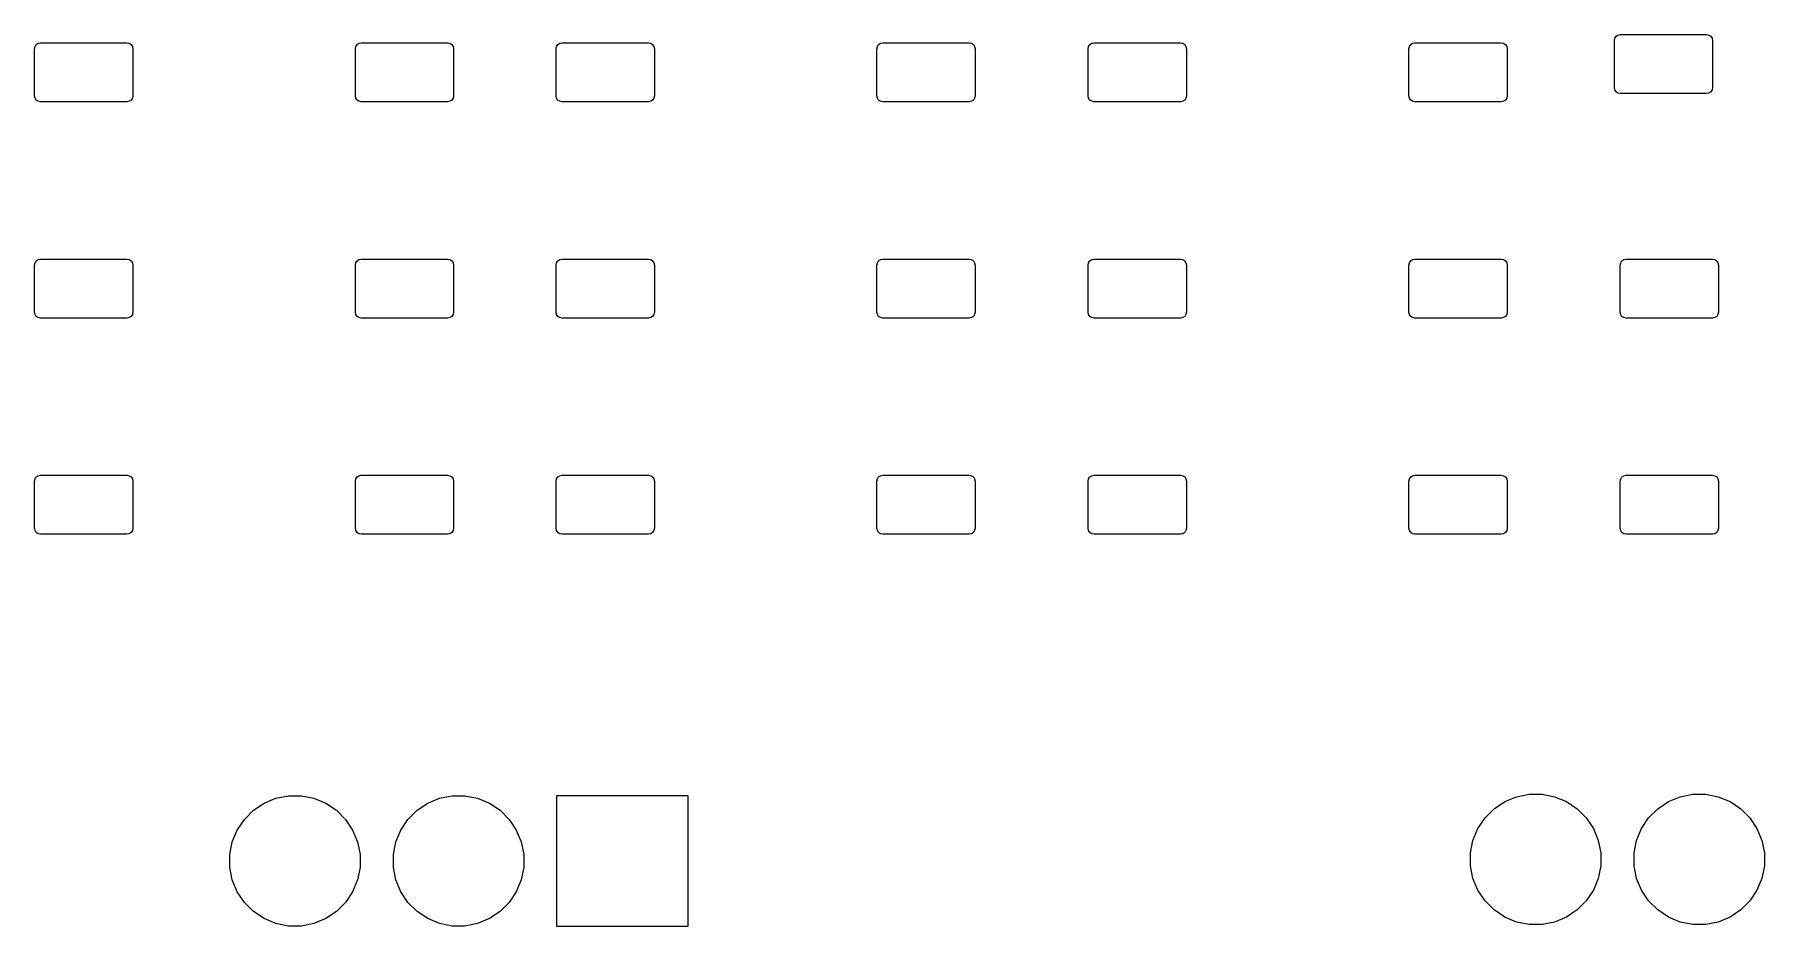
# Model space of a CAD drawing. Header units: millimetres. Extents: x 73.6 to 173.5, y -158 to -94.8.
# Drawn here: x 73.62 to 100.05, y -124.83 to -111.21 of the extents above; entities that cross this region are included whole.
import ezdxf

# ---------------------------------------------------------------- set-up
doc = ezdxf.new("R2010")
doc.units = ezdxf.units.MM
doc.layers.add('F.Mask', color=201, linetype='CONTINUOUS', true_color=0xd864ff)

msp = doc.modelspace()

# ---------------------------------------------------------------- linework, layer by layer
at = {"layer": 'F.Mask', "linetype": 'CONTINUOUS'}
for p, q in [((97.765851, -111.269558), (97.78536, -111.24036)), ((97.78536, -111.24036), (97.814558, -111.220851)), ((97.814558, -111.220851), (97.849, -111.214)), ((97.849, -111.214), (99.169, -111.214)), ((99.169, -111.214), (99.203442, -111.220851)), ((99.203442, -111.220851), (99.23264, -111.24036)), ((99.23264, -111.24036), (99.252149, -111.269558)), ((73.625, -111.43), (73.631851, -111.395558)), ((73.625, -112.15), (73.625, -111.43)), ((73.631851, -111.395558), (73.65136, -111.36636)), ((73.65136, -111.36636), (73.680558, -111.346851)), ((73.680558, -111.346851), (73.715, -111.34)), ((73.715, -111.34), (75.035, -111.34)), ((75.035, -111.34), (75.069442, -111.346851)), ((75.069442, -111.346851), (75.09864, -111.36636)), ((75.09864, -111.36636), (75.118149, -111.395558)), ((75.118149, -111.395558), (75.125, -111.43)), ((75.125, -111.43), (75.125, -112.15)), ((78.525, -111.43), (78.531851, -111.395558)), ((78.525, -112.15), (78.525, -111.43)), ((78.531851, -111.395558), (78.55136, -111.36636)), ((78.55136, -111.36636), (78.580558, -111.346851)), ((78.580558, -111.346851), (78.615, -111.34)), ((78.615, -111.34), (79.935, -111.34)), ((79.935, -111.34), (79.969442, -111.346851)), ((79.969442, -111.346851), (79.99864, -111.36636)), ((79.99864, -111.36636), (80.018149, -111.395558)), ((80.018149, -111.395558), (80.025, -111.43)), ((80.025, -111.43), (80.025, -112.15)), ((81.593, -111.43), (81.599851, -111.395558)), ((81.593, -112.15), (81.593, -111.43)), ((81.599851, -111.395558), (81.61936, -111.36636)), ((81.61936, -111.36636), (81.648558, -111.346851)), ((81.648558, -111.346851), (81.683, -111.34)), ((81.683, -111.34), (83.003, -111.34)), ((83.003, -111.34), (83.037442, -111.346851)), ((83.037442, -111.346851), (83.06664, -111.36636)), ((83.06664, -111.36636), (83.086149, -111.395558)), ((83.086149, -111.395558), (83.093, -111.43)), ((83.093, -111.43), (83.093, -112.15)), ((86.493, -111.43), (86.499851, -111.395558)), ((86.493, -112.15), (86.493, -111.43)), ((86.499851, -111.395558), (86.51936, -111.36636)), ((86.51936, -111.36636), (86.548558, -111.346851)), ((86.548558, -111.346851), (86.583, -111.34)), ((86.583, -111.34), (87.903, -111.34)), ((87.903, -111.34), (87.937442, -111.346851)), ((87.937442, -111.346851), (87.96664, -111.36636)), ((87.96664, -111.36636), (87.986149, -111.395558)), ((87.986149, -111.395558), (87.993, -111.43)), ((87.993, -111.43), (87.993, -112.15)), ((89.721, -111.43), (89.727851, -111.395558)), ((89.721, -112.15), (89.721, -111.43)), ((89.727851, -111.395558), (89.74736, -111.36636)), ((89.74736, -111.36636), (89.776558, -111.346851)), ((89.776558, -111.346851), (89.811, -111.34)), ((89.811, -111.34), (91.131, -111.34)), ((91.131, -111.34), (91.165442, -111.346851)), ((91.165442, -111.346851), (91.19464, -111.36636)), ((91.19464, -111.36636), (91.214149, -111.395558)), ((91.214149, -111.395558), (91.221, -111.43)), ((91.221, -111.43), (91.221, -112.15)), ((94.621, -111.43), (94.627851, -111.395558)), ((94.621, -112.15), (94.621, -111.43)), ((94.627851, -111.395558), (94.64736, -111.36636)), ((94.64736, -111.36636), (94.676558, -111.346851)), ((94.676558, -111.346851), (94.711, -111.34)), ((94.711, -111.34), (96.031, -111.34)), ((96.031, -111.34), (96.065442, -111.346851)), ((96.065442, -111.346851), (96.09464, -111.36636)), ((96.09464, -111.36636), (96.114149, -111.395558)), ((96.114149, -111.395558), (96.121, -111.43)), ((96.121, -111.43), (96.121, -112.15)), ((97.759, -111.304), (97.765851, -111.269558)), ((97.759, -112.024), (97.759, -111.304)), ((99.252149, -111.269558), (99.259, -111.304)), ((99.259, -111.304), (99.259, -112.024)), ((97.765851, -112.058442), (97.759, -112.024)), ((99.259, -112.024), (99.252149, -112.058442)), ((73.631851, -112.184442), (73.625, -112.15)), ((73.65136, -112.21364), (73.631851, -112.184442)), ((73.680558, -112.233149), (73.65136, -112.21364)), ((73.715, -112.24), (73.680558, -112.233149)), ((75.035, -112.24), (73.715, -112.24)), ((75.069442, -112.233149), (75.035, -112.24)), ((75.09864, -112.21364), (75.069442, -112.233149)), ((75.118149, -112.184442), (75.09864, -112.21364)), ((75.125, -112.15), (75.118149, -112.184442)), ((78.531851, -112.184442), (78.525, -112.15)), ((78.55136, -112.21364), (78.531851, -112.184442)), ((78.580558, -112.233149), (78.55136, -112.21364)), ((78.615, -112.24), (78.580558, -112.233149)), ((79.935, -112.24), (78.615, -112.24)), ((79.969442, -112.233149), (79.935, -112.24)), ((79.99864, -112.21364), (79.969442, -112.233149)), ((80.018149, -112.184442), (79.99864, -112.21364)), ((80.025, -112.15), (80.018149, -112.184442)), ((81.599851, -112.184442), (81.593, -112.15)), ((81.61936, -112.21364), (81.599851, -112.184442)), ((81.648558, -112.233149), (81.61936, -112.21364)), ((81.683, -112.24), (81.648558, -112.233149)), ((83.003, -112.24), (81.683, -112.24)), ((83.037442, -112.233149), (83.003, -112.24)), ((83.06664, -112.21364), (83.037442, -112.233149)), ((83.086149, -112.184442), (83.06664, -112.21364)), ((83.093, -112.15), (83.086149, -112.184442)), ((86.499851, -112.184442), (86.493, -112.15)), ((86.51936, -112.21364), (86.499851, -112.184442)), ((86.548558, -112.233149), (86.51936, -112.21364)), ((86.583, -112.24), (86.548558, -112.233149)), ((87.903, -112.24), (86.583, -112.24)), ((87.937442, -112.233149), (87.903, -112.24)), ((87.96664, -112.21364), (87.937442, -112.233149)), ((87.986149, -112.184442), (87.96664, -112.21364)), ((87.993, -112.15), (87.986149, -112.184442)), ((89.727851, -112.184442), (89.721, -112.15)), ((89.74736, -112.21364), (89.727851, -112.184442)), ((89.776558, -112.233149), (89.74736, -112.21364)), ((89.811, -112.24), (89.776558, -112.233149)), ((91.131, -112.24), (89.811, -112.24)), ((91.165442, -112.233149), (91.131, -112.24)), ((91.19464, -112.21364), (91.165442, -112.233149)), ((91.214149, -112.184442), (91.19464, -112.21364)), ((91.221, -112.15), (91.214149, -112.184442)), ((94.627851, -112.184442), (94.621, -112.15)), ((94.64736, -112.21364), (94.627851, -112.184442)), ((94.676558, -112.233149), (94.64736, -112.21364)), ((94.711, -112.24), (94.676558, -112.233149)), ((96.031, -112.24), (94.711, -112.24)), ((96.065442, -112.233149), (96.031, -112.24)), ((96.09464, -112.21364), (96.065442, -112.233149)), ((96.114149, -112.184442), (96.09464, -112.21364)), ((96.121, -112.15), (96.114149, -112.184442)), ((97.78536, -112.08764), (97.765851, -112.058442)), ((97.814558, -112.107149), (97.78536, -112.08764)), ((97.849, -112.114), (97.814558, -112.107149)), ((99.169, -112.114), (97.849, -112.114)), ((99.203442, -112.107149), (99.169, -112.114)), ((99.23264, -112.08764), (99.203442, -112.107149)), ((99.252149, -112.058442), (99.23264, -112.08764)), ((73.631851, -114.699558), (73.65136, -114.67036)), ((73.65136, -114.67036), (73.680558, -114.650851)), ((73.680558, -114.650851), (73.715, -114.644)), ((73.715, -114.644), (75.035, -114.644)), ((75.035, -114.644), (75.069442, -114.650851)), ((75.069442, -114.650851), (75.09864, -114.67036)), ((75.09864, -114.67036), (75.118149, -114.699558)), ((78.531851, -114.699558), (78.55136, -114.67036)), ((78.55136, -114.67036), (78.580558, -114.650851)), ((78.580558, -114.650851), (78.615, -114.644)), ((78.615, -114.644), (79.935, -114.644)), ((79.935, -114.644), (79.969442, -114.650851)), ((79.969442, -114.650851), (79.99864, -114.67036)), ((79.99864, -114.67036), (80.018149, -114.699558)), ((81.599851, -114.699558), (81.61936, -114.67036)), ((81.61936, -114.67036), (81.648558, -114.650851)), ((81.648558, -114.650851), (81.683, -114.644)), ((81.683, -114.644), (83.003, -114.644)), ((83.003, -114.644), (83.037442, -114.650851)), ((83.037442, -114.650851), (83.06664, -114.67036)), ((83.06664, -114.67036), (83.086149, -114.699558)), ((86.499851, -114.699558), (86.51936, -114.67036)), ((86.51936, -114.67036), (86.548558, -114.650851)), ((86.548558, -114.650851), (86.583, -114.644)), ((86.583, -114.644), (87.903, -114.644)), ((87.903, -114.644), (87.937442, -114.650851)), ((87.937442, -114.650851), (87.96664, -114.67036)), ((87.96664, -114.67036), (87.986149, -114.699558)), ((89.727851, -114.699558), (89.74736, -114.67036)), ((89.74736, -114.67036), (89.776558, -114.650851)), ((89.776558, -114.650851), (89.811, -114.644)), ((89.811, -114.644), (91.131, -114.644)), ((91.131, -114.644), (91.165442, -114.650851)), ((91.165442, -114.650851), (91.19464, -114.67036)), ((91.19464, -114.67036), (91.214149, -114.699558)), ((94.627851, -114.699558), (94.64736, -114.67036)), ((94.64736, -114.67036), (94.676558, -114.650851)), ((94.676558, -114.650851), (94.711, -114.644)), ((94.711, -114.644), (96.031, -114.644)), ((96.031, -114.644), (96.065442, -114.650851)), ((96.065442, -114.650851), (96.09464, -114.67036)), ((96.09464, -114.67036), (96.114149, -114.699558)), ((97.855851, -114.699558), (97.87536, -114.67036)), ((97.87536, -114.67036), (97.904558, -114.650851)), ((97.904558, -114.650851), (97.939, -114.644)), ((97.939, -114.644), (99.259, -114.644)), ((99.259, -114.644), (99.293442, -114.650851)), ((99.293442, -114.650851), (99.32264, -114.67036)), ((99.32264, -114.67036), (99.342149, -114.699558)), ((73.625, -114.734), (73.631851, -114.699558)), ((73.625, -115.454), (73.625, -114.734)), ((75.118149, -114.699558), (75.125, -114.734)), ((75.125, -114.734), (75.125, -115.454)), ((78.525, -114.734), (78.531851, -114.699558)), ((78.525, -115.454), (78.525, -114.734)), ((80.018149, -114.699558), (80.025, -114.734)), ((80.025, -114.734), (80.025, -115.454)), ((81.593, -114.734), (81.599851, -114.699558)), ((81.593, -115.454), (81.593, -114.734)), ((83.086149, -114.699558), (83.093, -114.734)), ((83.093, -114.734), (83.093, -115.454)), ((86.493, -114.734), (86.499851, -114.699558)), ((86.493, -115.454), (86.493, -114.734)), ((87.986149, -114.699558), (87.993, -114.734)), ((87.993, -114.734), (87.993, -115.454)), ((89.721, -114.734), (89.727851, -114.699558)), ((89.721, -115.454), (89.721, -114.734)), ((91.214149, -114.699558), (91.221, -114.734)), ((91.221, -114.734), (91.221, -115.454)), ((94.621, -114.734), (94.627851, -114.699558)), ((94.621, -115.454), (94.621, -114.734)), ((96.114149, -114.699558), (96.121, -114.734)), ((96.121, -114.734), (96.121, -115.454)), ((97.849, -114.734), (97.855851, -114.699558)), ((97.849, -115.454), (97.849, -114.734)), ((99.342149, -114.699558), (99.349, -114.734)), ((99.349, -114.734), (99.349, -115.454)), ((73.631851, -115.488442), (73.625, -115.454)), ((75.125, -115.454), (75.118149, -115.488442)), ((78.531851, -115.488442), (78.525, -115.454)), ((80.025, -115.454), (80.018149, -115.488442)), ((81.599851, -115.488442), (81.593, -115.454)), ((83.093, -115.454), (83.086149, -115.488442)), ((86.499851, -115.488442), (86.493, -115.454)), ((87.993, -115.454), (87.986149, -115.488442)), ((89.727851, -115.488442), (89.721, -115.454)), ((91.221, -115.454), (91.214149, -115.488442)), ((94.627851, -115.488442), (94.621, -115.454)), ((96.121, -115.454), (96.114149, -115.488442)), ((97.855851, -115.488442), (97.849, -115.454)), ((99.349, -115.454), (99.342149, -115.488442)), ((73.65136, -115.51764), (73.631851, -115.488442)), ((73.680558, -115.537149), (73.65136, -115.51764)), ((73.715, -115.544), (73.680558, -115.537149)), ((75.035, -115.544), (73.715, -115.544)), ((75.069442, -115.537149), (75.035, -115.544)), ((75.09864, -115.51764), (75.069442, -115.537149)), ((75.118149, -115.488442), (75.09864, -115.51764)), ((78.55136, -115.51764), (78.531851, -115.488442)), ((78.580558, -115.537149), (78.55136, -115.51764)), ((78.615, -115.544), (78.580558, -115.537149)), ((79.935, -115.544), (78.615, -115.544)), ((79.969442, -115.537149), (79.935, -115.544)), ((79.99864, -115.51764), (79.969442, -115.537149)), ((80.018149, -115.488442), (79.99864, -115.51764)), ((81.61936, -115.51764), (81.599851, -115.488442)), ((81.648558, -115.537149), (81.61936, -115.51764)), ((81.683, -115.544), (81.648558, -115.537149)), ((83.003, -115.544), (81.683, -115.544)), ((83.037442, -115.537149), (83.003, -115.544)), ((83.06664, -115.51764), (83.037442, -115.537149)), ((83.086149, -115.488442), (83.06664, -115.51764)), ((86.51936, -115.51764), (86.499851, -115.488442)), ((86.548558, -115.537149), (86.51936, -115.51764)), ((86.583, -115.544), (86.548558, -115.537149)), ((87.903, -115.544), (86.583, -115.544)), ((87.937442, -115.537149), (87.903, -115.544)), ((87.96664, -115.51764), (87.937442, -115.537149)), ((87.986149, -115.488442), (87.96664, -115.51764)), ((89.74736, -115.51764), (89.727851, -115.488442)), ((89.776558, -115.537149), (89.74736, -115.51764)), ((89.811, -115.544), (89.776558, -115.537149)), ((91.131, -115.544), (89.811, -115.544)), ((91.165442, -115.537149), (91.131, -115.544)), ((91.19464, -115.51764), (91.165442, -115.537149)), ((91.214149, -115.488442), (91.19464, -115.51764)), ((94.64736, -115.51764), (94.627851, -115.488442)), ((94.676558, -115.537149), (94.64736, -115.51764)), ((94.711, -115.544), (94.676558, -115.537149)), ((96.031, -115.544), (94.711, -115.544)), ((96.065442, -115.537149), (96.031, -115.544)), ((96.09464, -115.51764), (96.065442, -115.537149)), ((96.114149, -115.488442), (96.09464, -115.51764)), ((97.87536, -115.51764), (97.855851, -115.488442)), ((97.904558, -115.537149), (97.87536, -115.51764)), ((97.939, -115.544), (97.904558, -115.537149)), ((99.259, -115.544), (97.939, -115.544)), ((99.293442, -115.537149), (99.259, -115.544)), ((99.32264, -115.51764), (99.293442, -115.537149)), ((99.342149, -115.488442), (99.32264, -115.51764)), ((73.625, -118.034), (73.631851, -117.999558)), ((73.625, -118.754), (73.625, -118.034)), ((73.631851, -117.999558), (73.65136, -117.97036)), ((73.65136, -117.97036), (73.680558, -117.950851)), ((73.680558, -117.950851), (73.715, -117.944)), ((73.715, -117.944), (75.035, -117.944)), ((75.035, -117.944), (75.069442, -117.950851)), ((75.069442, -117.950851), (75.09864, -117.97036)), ((75.09864, -117.97036), (75.118149, -117.999558)), ((75.118149, -117.999558), (75.125, -118.034)), ((75.125, -118.034), (75.125, -118.754)), ((78.525, -118.034), (78.531851, -117.999558)), ((78.525, -118.754), (78.525, -118.034)), ((78.531851, -117.999558), (78.55136, -117.97036)), ((78.55136, -117.97036), (78.580558, -117.950851)), ((78.580558, -117.950851), (78.615, -117.944)), ((78.615, -117.944), (79.935, -117.944)), ((79.935, -117.944), (79.969442, -117.950851)), ((79.969442, -117.950851), (79.99864, -117.97036)), ((79.99864, -117.97036), (80.018149, -117.999558)), ((80.018149, -117.999558), (80.025, -118.034)), ((80.025, -118.034), (80.025, -118.754)), ((81.593, -118.034), (81.599851, -117.999558)), ((81.593, -118.754), (81.593, -118.034)), ((81.599851, -117.999558), (81.61936, -117.97036)), ((81.61936, -117.97036), (81.648558, -117.950851)), ((81.648558, -117.950851), (81.683, -117.944)), ((81.683, -117.944), (83.003, -117.944)), ((83.003, -117.944), (83.037442, -117.950851)), ((83.037442, -117.950851), (83.06664, -117.97036)), ((83.06664, -117.97036), (83.086149, -117.999558)), ((83.086149, -117.999558), (83.093, -118.034)), ((83.093, -118.034), (83.093, -118.754)), ((86.493, -118.034), (86.499851, -117.999558)), ((86.493, -118.754), (86.493, -118.034)), ((86.499851, -117.999558), (86.51936, -117.97036)), ((86.51936, -117.97036), (86.548558, -117.950851)), ((86.548558, -117.950851), (86.583, -117.944)), ((86.583, -117.944), (87.903, -117.944)), ((87.903, -117.944), (87.937442, -117.950851)), ((87.937442, -117.950851), (87.96664, -117.97036)), ((87.96664, -117.97036), (87.986149, -117.999558)), ((87.986149, -117.999558), (87.993, -118.034)), ((87.993, -118.034), (87.993, -118.754)), ((89.721, -118.034), (89.727851, -117.999558)), ((89.721, -118.754), (89.721, -118.034)), ((89.727851, -117.999558), (89.74736, -117.97036)), ((89.74736, -117.97036), (89.776558, -117.950851)), ((89.776558, -117.950851), (89.811, -117.944)), ((89.811, -117.944), (91.131, -117.944)), ((91.131, -117.944), (91.165442, -117.950851)), ((91.165442, -117.950851), (91.19464, -117.97036)), ((91.19464, -117.97036), (91.214149, -117.999558)), ((91.214149, -117.999558), (91.221, -118.034)), ((91.221, -118.034), (91.221, -118.754)), ((94.621, -118.034), (94.627851, -117.999558)), ((94.621, -118.754), (94.621, -118.034)), ((94.627851, -117.999558), (94.64736, -117.97036)), ((94.64736, -117.97036), (94.676558, -117.950851)), ((94.676558, -117.950851), (94.711, -117.944)), ((94.711, -117.944), (96.031, -117.944)), ((96.031, -117.944), (96.065442, -117.950851)), ((96.065442, -117.950851), (96.09464, -117.97036)), ((96.09464, -117.97036), (96.114149, -117.999558)), ((96.114149, -117.999558), (96.121, -118.034)), ((96.121, -118.034), (96.121, -118.754)), ((97.849, -118.034), (97.855851, -117.999558)), ((97.849, -118.754), (97.849, -118.034)), ((97.855851, -117.999558), (97.87536, -117.97036)), ((97.87536, -117.97036), (97.904558, -117.950851)), ((97.904558, -117.950851), (97.939, -117.944)), ((97.939, -117.944), (99.259, -117.944)), ((99.259, -117.944), (99.293442, -117.950851)), ((99.293442, -117.950851), (99.32264, -117.97036)), ((99.32264, -117.97036), (99.342149, -117.999558)), ((99.342149, -117.999558), (99.349, -118.034)), ((99.349, -118.034), (99.349, -118.754)), ((73.631851, -118.788442), (73.625, -118.754)), ((73.65136, -118.81764), (73.631851, -118.788442)), ((73.680558, -118.837149), (73.65136, -118.81764)), ((73.715, -118.844), (73.680558, -118.837149)), ((75.035, -118.844), (73.715, -118.844)), ((75.069442, -118.837149), (75.035, -118.844)), ((75.09864, -118.81764), (75.069442, -118.837149)), ((75.118149, -118.788442), (75.09864, -118.81764)), ((75.125, -118.754), (75.118149, -118.788442)), ((78.531851, -118.788442), (78.525, -118.754)), ((78.55136, -118.81764), (78.531851, -118.788442)), ((78.580558, -118.837149), (78.55136, -118.81764)), ((78.615, -118.844), (78.580558, -118.837149)), ((79.935, -118.844), (78.615, -118.844)), ((79.969442, -118.837149), (79.935, -118.844)), ((79.99864, -118.81764), (79.969442, -118.837149)), ((80.018149, -118.788442), (79.99864, -118.81764)), ((80.025, -118.754), (80.018149, -118.788442)), ((81.599851, -118.788442), (81.593, -118.754)), ((81.61936, -118.81764), (81.599851, -118.788442)), ((81.648558, -118.837149), (81.61936, -118.81764)), ((81.683, -118.844), (81.648558, -118.837149)), ((83.003, -118.844), (81.683, -118.844)), ((83.037442, -118.837149), (83.003, -118.844)), ((83.06664, -118.81764), (83.037442, -118.837149)), ((83.086149, -118.788442), (83.06664, -118.81764)), ((83.093, -118.754), (83.086149, -118.788442)), ((86.499851, -118.788442), (86.493, -118.754)), ((86.51936, -118.81764), (86.499851, -118.788442)), ((86.548558, -118.837149), (86.51936, -118.81764)), ((86.583, -118.844), (86.548558, -118.837149)), ((87.903, -118.844), (86.583, -118.844)), ((87.937442, -118.837149), (87.903, -118.844)), ((87.96664, -118.81764), (87.937442, -118.837149)), ((87.986149, -118.788442), (87.96664, -118.81764)), ((87.993, -118.754), (87.986149, -118.788442)), ((89.727851, -118.788442), (89.721, -118.754)), ((89.74736, -118.81764), (89.727851, -118.788442)), ((89.776558, -118.837149), (89.74736, -118.81764)), ((89.811, -118.844), (89.776558, -118.837149)), ((91.131, -118.844), (89.811, -118.844)), ((91.165442, -118.837149), (91.131, -118.844)), ((91.19464, -118.81764), (91.165442, -118.837149)), ((91.214149, -118.788442), (91.19464, -118.81764)), ((91.221, -118.754), (91.214149, -118.788442)), ((94.627851, -118.788442), (94.621, -118.754)), ((94.64736, -118.81764), (94.627851, -118.788442)), ((94.676558, -118.837149), (94.64736, -118.81764)), ((94.711, -118.844), (94.676558, -118.837149)), ((96.031, -118.844), (94.711, -118.844)), ((96.065442, -118.837149), (96.031, -118.844)), ((96.09464, -118.81764), (96.065442, -118.837149)), ((96.114149, -118.788442), (96.09464, -118.81764)), ((96.121, -118.754), (96.114149, -118.788442)), ((97.855851, -118.788442), (97.849, -118.754)), ((97.87536, -118.81764), (97.855851, -118.788442)), ((97.904558, -118.837149), (97.87536, -118.81764)), ((97.939, -118.844), (97.904558, -118.837149)), ((99.259, -118.844), (97.939, -118.844)), ((99.293442, -118.837149), (99.259, -118.844)), ((99.32264, -118.81764), (99.293442, -118.837149)), ((99.342149, -118.788442), (99.32264, -118.81764)), ((99.349, -118.754), (99.342149, -118.788442)), ((77.130803, -122.952679), (77.311915, -122.87766)), ((77.311915, -122.87766), (77.504183, -122.839415)), ((77.504183, -122.839415), (77.700217, -122.839415)), ((77.700217, -122.839415), (77.892485, -122.87766)), ((77.892485, -122.87766), (78.073597, -122.952679)), ((79.630803, -122.952679), (79.811915, -122.87766)), ((79.811915, -122.87766), (80.004183, -122.839415)), ((80.004183, -122.839415), (80.200217, -122.839415)), ((80.200217, -122.839415), (80.392485, -122.87766)), ((80.392485, -122.87766), (80.573597, -122.952679)), ((81.6022, -124.8346), (81.6022, -122.8346)), ((81.6022, -122.8346), (83.6022, -122.8346)), ((83.6022, -122.8346), (83.6022, -124.8346)), ((96.084703, -122.929079), (96.265815, -122.85406)), ((96.265815, -122.85406), (96.458083, -122.815815)), ((96.458083, -122.815815), (96.654117, -122.815815)), ((96.654117, -122.815815), (96.846385, -122.85406)), ((96.846385, -122.85406), (97.027497, -122.929079)), ((98.584703, -122.929079), (98.765815, -122.85406)), ((98.765815, -122.85406), (98.958083, -122.815815)), ((98.958083, -122.815815), (99.154117, -122.815815)), ((99.154117, -122.815815), (99.346385, -122.85406)), ((99.346385, -122.85406), (99.527497, -122.929079)), ((76.82919, -123.200207), (76.967807, -123.06159)), ((76.967807, -123.06159), (77.130803, -122.952679)), ((78.073597, -122.952679), (78.236593, -123.06159)), ((78.236593, -123.06159), (78.37521, -123.200207)), ((79.32919, -123.200207), (79.467807, -123.06159)), ((79.467807, -123.06159), (79.630803, -122.952679)), ((80.573597, -122.952679), (80.736593, -123.06159)), ((80.736593, -123.06159), (80.87521, -123.200207)), ((95.78309, -123.176607), (95.921707, -123.03799)), ((95.921707, -123.03799), (96.084703, -122.929079)), ((97.027497, -122.929079), (97.190493, -123.03799)), ((97.190493, -123.03799), (97.32911, -123.176607)), ((98.28309, -123.176607), (98.421707, -123.03799)), ((98.421707, -123.03799), (98.584703, -122.929079)), ((99.527497, -122.929079), (99.690493, -123.03799)), ((99.690493, -123.03799), (99.82911, -123.176607)), ((76.64526, -123.544315), (76.720279, -123.363203)), ((76.720279, -123.363203), (76.82919, -123.200207)), ((78.37521, -123.200207), (78.484121, -123.363203)), ((78.484121, -123.363203), (78.55914, -123.544315)), ((79.14526, -123.544315), (79.220279, -123.363203)), ((79.220279, -123.363203), (79.32919, -123.200207)), ((80.87521, -123.200207), (80.984121, -123.363203)), ((80.984121, -123.363203), (81.05914, -123.544315)), ((95.59916, -123.520715), (95.674179, -123.339603)), ((95.674179, -123.339603), (95.78309, -123.176607)), ((97.32911, -123.176607), (97.438021, -123.339603)), ((97.438021, -123.339603), (97.51304, -123.520715)), ((98.09916, -123.520715), (98.174179, -123.339603)), ((98.174179, -123.339603), (98.28309, -123.176607)), ((99.82911, -123.176607), (99.938021, -123.339603)), ((99.938021, -123.339603), (100.01304, -123.520715)), ((76.607015, -123.736583), (76.64526, -123.544315)), ((78.55914, -123.544315), (78.597385, -123.736583)), ((79.107015, -123.736583), (79.14526, -123.544315)), ((81.05914, -123.544315), (81.097385, -123.736583)), ((95.560915, -123.712983), (95.59916, -123.520715)), ((97.51304, -123.520715), (97.551285, -123.712983)), ((98.060915, -123.712983), (98.09916, -123.520715)), ((100.01304, -123.520715), (100.051285, -123.712983)), ((76.607015, -123.932617), (76.607015, -123.736583)), ((76.64526, -124.124885), (76.607015, -123.932617)), ((78.597385, -123.932617), (78.55914, -124.124885)), ((78.597385, -123.736583), (78.597385, -123.932617)), ((79.107015, -123.932617), (79.107015, -123.736583)), ((79.14526, -124.124885), (79.107015, -123.932617)), ((81.097385, -123.932617), (81.05914, -124.124885)), ((81.097385, -123.736583), (81.097385, -123.932617)), ((95.560915, -123.909017), (95.560915, -123.712983)), ((95.59916, -124.101285), (95.560915, -123.909017)), ((97.551285, -123.909017), (97.51304, -124.101285)), ((97.551285, -123.712983), (97.551285, -123.909017)), ((98.060915, -123.909017), (98.060915, -123.712983)), ((98.09916, -124.101285), (98.060915, -123.909017)), ((100.051285, -123.909017), (100.01304, -124.101285)), ((100.051285, -123.712983), (100.051285, -123.909017)), ((76.720279, -124.305997), (76.64526, -124.124885)), ((78.55914, -124.124885), (78.484121, -124.305997)), ((79.220279, -124.305997), (79.14526, -124.124885)), ((81.05914, -124.124885), (80.984121, -124.305997)), ((95.674179, -124.282397), (95.59916, -124.101285)), ((97.51304, -124.101285), (97.438021, -124.282397)), ((98.174179, -124.282397), (98.09916, -124.101285)), ((100.01304, -124.101285), (99.938021, -124.282397)), ((76.82919, -124.468993), (76.720279, -124.305997)), ((78.484121, -124.305997), (78.37521, -124.468993)), ((79.32919, -124.468993), (79.220279, -124.305997)), ((80.984121, -124.305997), (80.87521, -124.468993)), ((95.78309, -124.445393), (95.674179, -124.282397)), ((95.921707, -124.58401), (95.78309, -124.445393)), ((97.32911, -124.445393), (97.190493, -124.58401)), ((97.438021, -124.282397), (97.32911, -124.445393)), ((98.28309, -124.445393), (98.174179, -124.282397)), ((98.421707, -124.58401), (98.28309, -124.445393)), ((99.82911, -124.445393), (99.690493, -124.58401)), ((99.938021, -124.282397), (99.82911, -124.445393)), ((76.967807, -124.60761), (76.82919, -124.468993)), ((77.130803, -124.716521), (76.967807, -124.60761)), ((77.311915, -124.79154), (77.130803, -124.716521)), ((78.073597, -124.716521), (77.892485, -124.79154)), ((78.236593, -124.60761), (78.073597, -124.716521)), ((78.37521, -124.468993), (78.236593, -124.60761)), ((79.467807, -124.60761), (79.32919, -124.468993)), ((79.630803, -124.716521), (79.467807, -124.60761)), ((79.811915, -124.79154), (79.630803, -124.716521)), ((80.573597, -124.716521), (80.392485, -124.79154)), ((80.736593, -124.60761), (80.573597, -124.716521)), ((80.87521, -124.468993), (80.736593, -124.60761)), ((96.084703, -124.692921), (95.921707, -124.58401)), ((96.265815, -124.76794), (96.084703, -124.692921)), ((97.027497, -124.692921), (96.846385, -124.76794)), ((97.190493, -124.58401), (97.027497, -124.692921)), ((98.584703, -124.692921), (98.421707, -124.58401)), ((98.765815, -124.76794), (98.584703, -124.692921)), ((99.527497, -124.692921), (99.346385, -124.76794)), ((99.690493, -124.58401), (99.527497, -124.692921)), ((77.504183, -124.829785), (77.311915, -124.79154)), ((77.700217, -124.829785), (77.504183, -124.829785)), ((77.892485, -124.79154), (77.700217, -124.829785)), ((80.004183, -124.829785), (79.811915, -124.79154)), ((80.200217, -124.829785), (80.004183, -124.829785)), ((80.392485, -124.79154), (80.200217, -124.829785)), ((83.6022, -124.8346), (81.6022, -124.8346)), ((96.458083, -124.806185), (96.265815, -124.76794)), ((96.654117, -124.806185), (96.458083, -124.806185)), ((96.846385, -124.76794), (96.654117, -124.806185)), ((98.958083, -124.806185), (98.765815, -124.76794)), ((99.154117, -124.806185), (98.958083, -124.806185)), ((99.346385, -124.76794), (99.154117, -124.806185))]:
    msp.add_line(p, q, dxfattribs=at)

doc.saveas('drawing.dxf')
